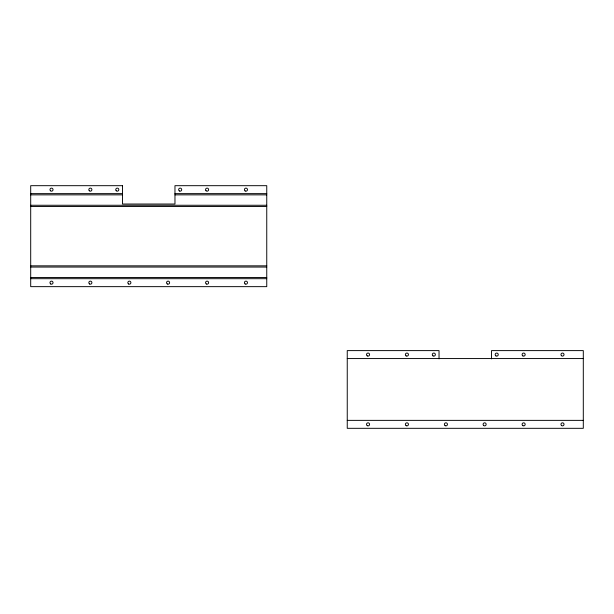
<?xml version="1.0" encoding="UTF-8"?>
<svg xmlns="http://www.w3.org/2000/svg" width="614" height="614" viewBox="0 0 614 614"><rect width="100%" height="100%" fill="white"/><g stroke="black" fill="none" stroke-linecap="round" stroke-linejoin="round"><path stroke-width="0.92" d="M30.7 193.633L122.485 193.633M174.967 193.633L266.752 193.633M30.7 194.861L122.485 194.861M174.967 194.861L266.752 194.861M30.7 205.26L266.752 205.26M30.7 206.481L266.752 206.481M30.7 265.839L266.752 265.839M30.7 267.059L266.752 267.059M30.7 277.467L266.752 277.467M30.7 278.687L266.752 278.687M347.248 358.561L583.3 358.561M347.248 420.367L583.3 420.367M491.515 358.868L491.515 350.609L583.3 350.609L583.3 428.319L347.248 428.319L347.248 350.609L439.033 350.609L439.033 358.868M122.485 185.681L30.7 185.681L30.7 286.646L266.752 286.646L266.752 185.681L174.967 185.681L174.967 204.032L122.485 204.032L122.485 185.681M367.287 355.913A1.527 1.527 0 0 0 369.582 354.585A1.527 1.527 0 0 0 367.287 353.265A1.527 1.527 0 0 0 367.287 355.913M406.146 355.913A1.527 1.527 0 0 0 408.44 354.585A1.527 1.527 0 0 0 406.146 353.265A1.527 1.527 0 0 0 406.146 355.913M433.07 355.913A1.527 1.527 0 0 0 435.364 354.585A1.527 1.527 0 0 0 433.07 353.265A1.527 1.527 0 0 0 433.07 355.913M495.951 355.913A1.527 1.527 0 0 0 498.246 354.585A1.527 1.527 0 0 0 495.951 353.265A1.527 1.527 0 0 0 495.951 355.913M522.875 355.913A1.527 1.527 0 0 0 525.17 354.585A1.527 1.527 0 0 0 522.875 353.265A1.527 1.527 0 0 0 522.875 355.913M561.411 355.667A1.527 1.527 0 0 0 563.974 354.984A1.527 1.527 0 0 0 562.102 353.111A1.527 1.527 0 0 0 561.411 355.667M561.411 425.425A1.527 1.527 0 0 0 563.974 424.742A1.527 1.527 0 0 0 562.102 422.869A1.527 1.527 0 0 0 561.411 425.425M522.875 425.671A1.527 1.527 0 0 0 525.17 424.343A1.527 1.527 0 0 0 522.875 423.023A1.527 1.527 0 0 0 522.875 425.671M483.548 425.425A1.527 1.527 0 0 0 486.104 424.742A1.527 1.527 0 0 0 484.231 422.869A1.527 1.527 0 0 0 483.548 425.425M445.15 425.671A1.527 1.527 0 0 0 447.445 424.343A1.527 1.527 0 0 0 445.15 423.023A1.527 1.527 0 0 0 445.15 425.671M406.146 425.671A1.527 1.527 0 0 0 408.44 424.343A1.527 1.527 0 0 0 406.146 423.023A1.527 1.527 0 0 0 406.146 425.671M367.287 425.671A1.527 1.527 0 0 0 369.582 424.343A1.527 1.527 0 0 0 367.287 423.023A1.527 1.527 0 0 0 367.287 425.671M50.739 283.99A1.527 1.527 0 0 0 53.034 282.67A1.527 1.527 0 0 0 50.739 281.342A1.527 1.527 0 0 0 50.739 283.99M89.598 283.99A1.527 1.527 0 0 0 91.893 282.67A1.527 1.527 0 0 0 89.598 281.342A1.527 1.527 0 0 0 89.598 283.99M128.602 283.99A1.527 1.527 0 0 0 130.897 282.67A1.527 1.527 0 0 0 128.602 281.342A1.527 1.527 0 0 0 128.602 283.99M167.315 283.99A1.527 1.527 0 0 0 169.61 282.67A1.527 1.527 0 0 0 167.315 281.342A1.527 1.527 0 0 0 167.315 283.99M206.327 283.99A1.527 1.527 0 0 0 208.622 282.67A1.527 1.527 0 0 0 206.327 281.342A1.527 1.527 0 0 0 206.327 283.99M245.186 283.99A1.527 1.527 0 0 0 247.48 282.67A1.527 1.527 0 0 0 245.186 281.342A1.527 1.527 0 0 0 245.186 283.99M50.425 190.739A1.527 1.527 0 0 0 52.981 190.048A1.527 1.527 0 0 0 51.108 188.176A1.527 1.527 0 0 0 50.425 190.739M89.283 190.739A1.527 1.527 0 0 0 91.839 190.048A1.527 1.527 0 0 0 89.966 188.176A1.527 1.527 0 0 0 89.283 190.739M116.207 190.739A1.527 1.527 0 0 0 118.763 190.048A1.527 1.527 0 0 0 116.89 188.176A1.527 1.527 0 0 0 116.207 190.739M179.403 190.977A1.527 1.527 0 0 0 181.698 189.657A1.527 1.527 0 0 0 179.403 188.329A1.527 1.527 0 0 0 179.403 190.977M206.012 190.739A1.527 1.527 0 0 0 208.568 190.048A1.527 1.527 0 0 0 206.695 188.176A1.527 1.527 0 0 0 206.012 190.739M245.186 190.977A1.527 1.527 0 0 0 247.48 189.657A1.527 1.527 0 0 0 245.186 188.329A1.527 1.527 0 0 0 245.186 190.977"/></g></svg>
